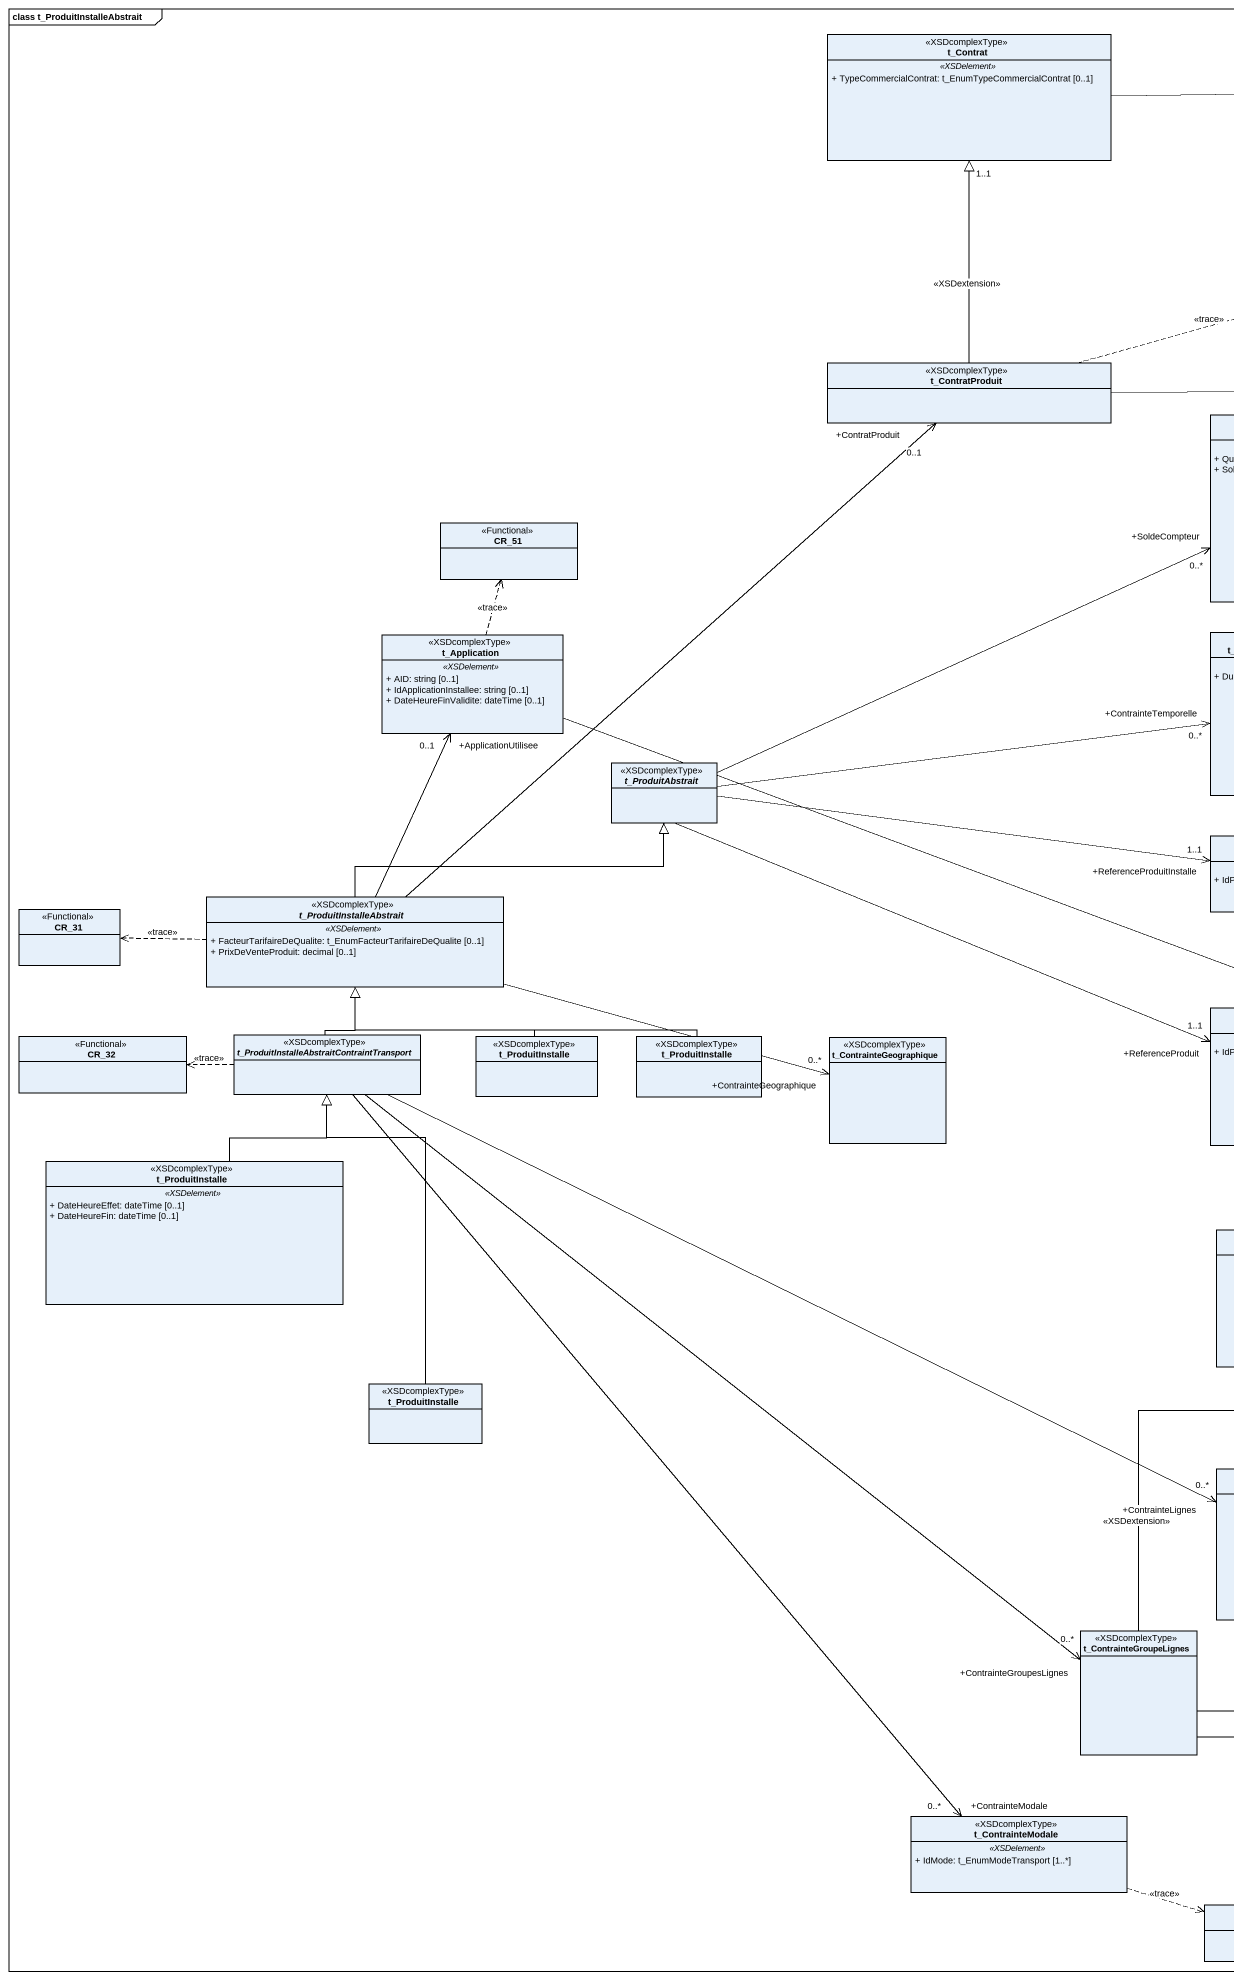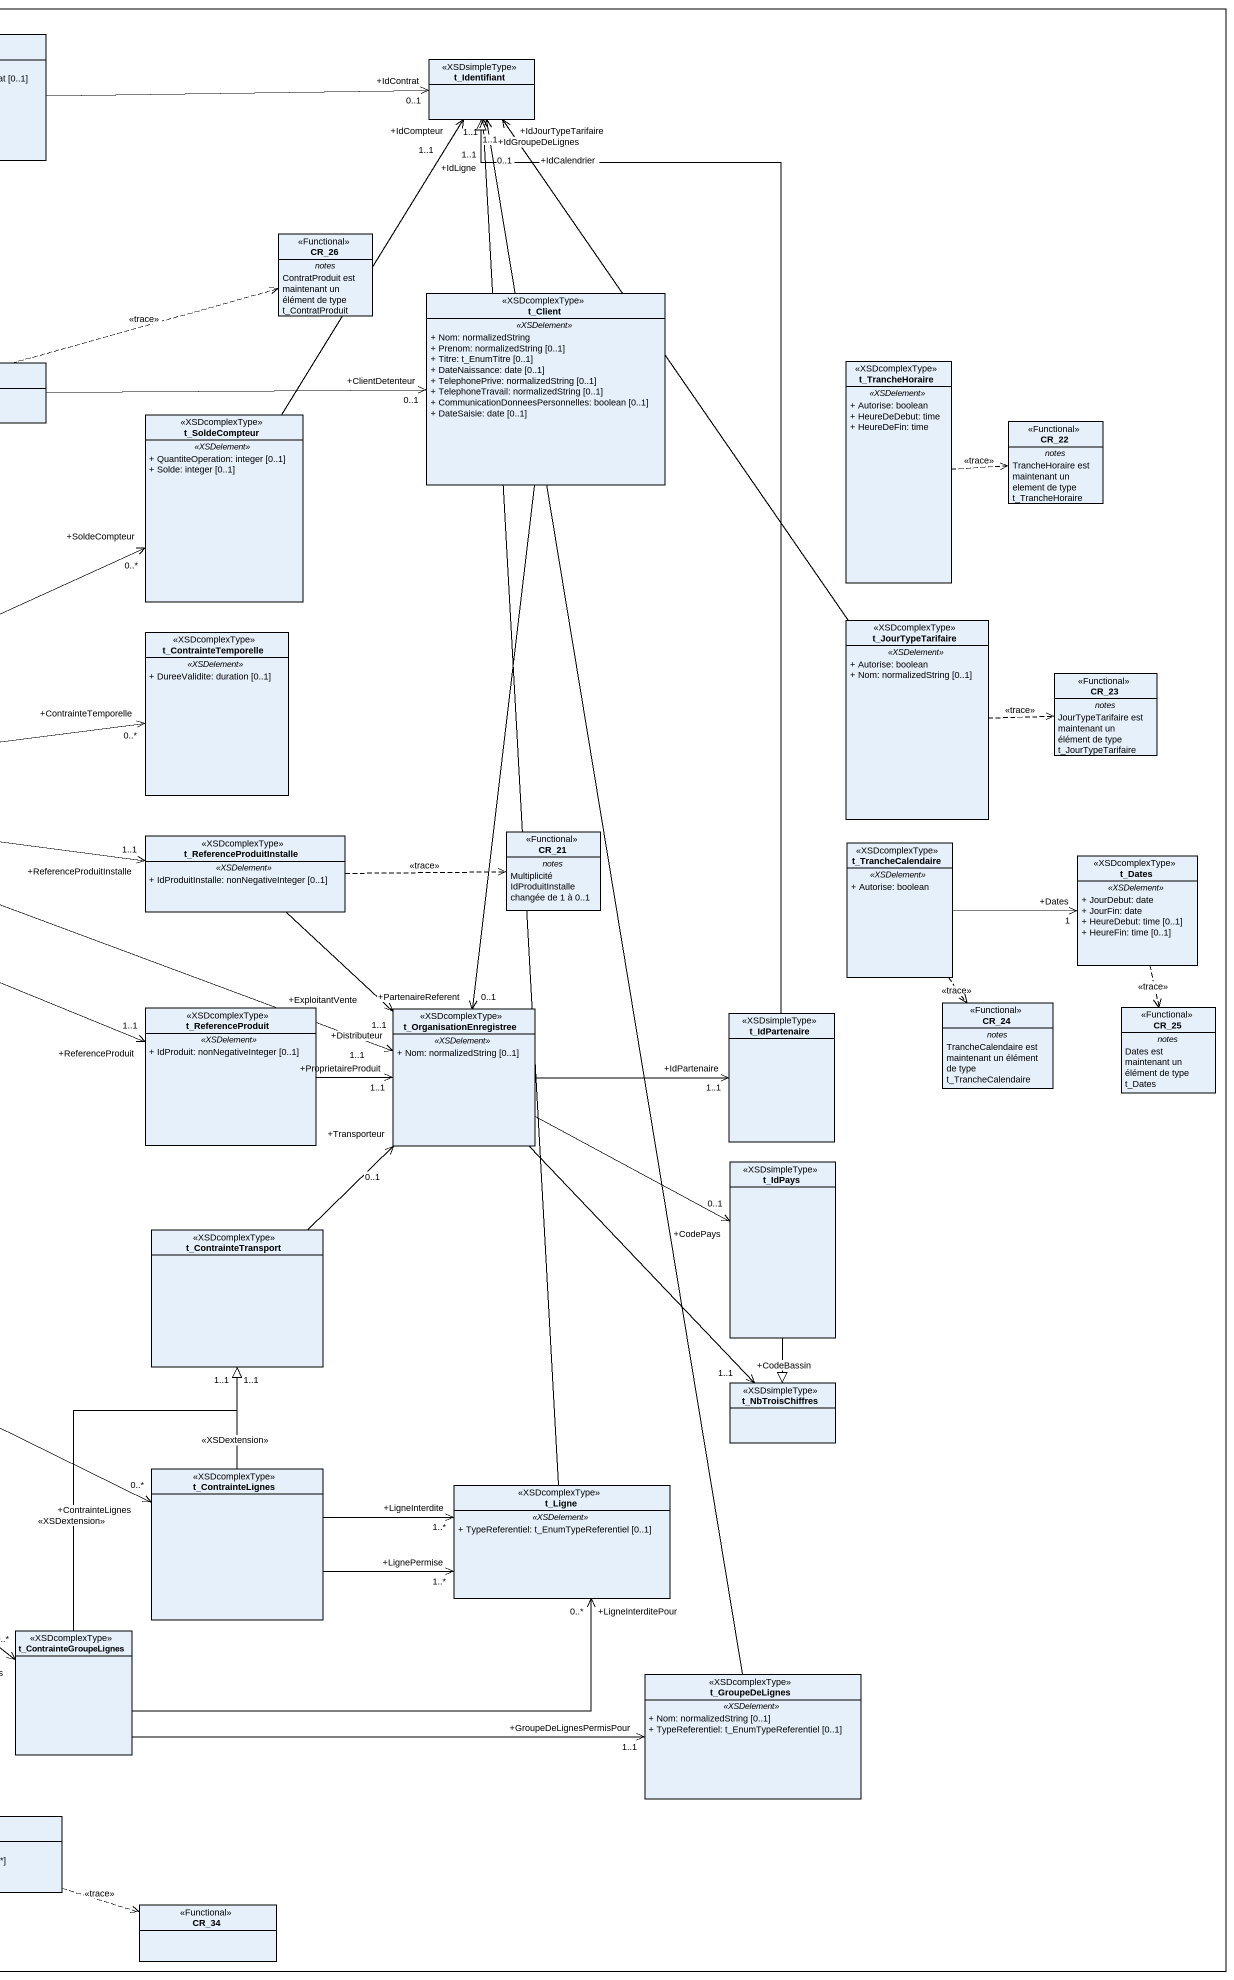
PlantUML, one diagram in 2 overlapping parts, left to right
@startuml
mainframe class t_ProduitInstalleAbstrait
hide circle
hide empty members
skinparam classAttributeIconSize 0
class t_Contrat <<XSDcomplexType>> {
  .. <<XSDelement>> ..
  + TypeCommercialContrat: t_EnumTypeCommercialContrat [0..1]
}
class t_Identifiant <<XSDsimpleType>>
class CR_26 <<Functional>> {
  -- notes --
  ContratProduit est maintenant un élément de type t_ContratProduit
}
class t_Client <<XSDcomplexType>> {
  .. <<XSDelement>> ..
  + Nom: normalizedString
  + Prenom: normalizedString [0..1]
  + Titre: t_EnumTitre [0..1]
  + DateNaissance: date [0..1]
  + TelephonePrive: normalizedString [0..1]
  + TelephoneTravail: normalizedString [0..1]
  + CommunicationDonneesPersonnelles: boolean [0..1]
  + DateSaisie: date [0..1]
}
class t_ContratProduit <<XSDcomplexType>>
class t_TrancheHoraire <<XSDcomplexType>> {
  .. <<XSDelement>> ..
  + Autorise: boolean
  + HeureDeDebut: time
  + HeureDeFin: time
}
class t_SoldeCompteur <<XSDcomplexType>> {
  .. <<XSDelement>> ..
  + QuantiteOperation: integer [0..1]
  + Solde: integer [0..1]
}
class CR_22 <<Functional>> {
  -- notes --
  TrancheHoraire est maintenant un element de type t_TrancheHoraire
}
class CR_51 <<Functional>>
class t_JourTypeTarifaire <<XSDcomplexType>> {
  .. <<XSDelement>> ..
  + Autorise: boolean
  + Nom: normalizedString [0..1]
}
class t_Application <<XSDcomplexType>> {
  .. <<XSDelement>> ..
  + AID: string [0..1]
  + IdApplicationInstallee: string [0..1]
  + DateHeureFinValidite: dateTime [0..1]
}
class t_ContrainteTemporelle <<XSDcomplexType>> {
  .. <<XSDelement>> ..
  + DureeValidite: duration [0..1]
}
class CR_23 <<Functional>> {
  -- notes --
  JourTypeTarifaire est maintenant un élément de type t_JourTypeTarifaire
}
abstract class t_ProduitAbstrait <<XSDcomplexType>>
class t_ReferenceProduitInstalle <<XSDcomplexType>> {
  .. <<XSDelement>> ..
  + IdProduitInstalle: nonNegativeInteger [0..1]
}
class CR_21 <<Functional>> {
  -- notes --
  Multiplicité IdProduitInstalle changée de 1 à 0..1
}
class t_TrancheCalendaire <<XSDcomplexType>> {
  .. <<XSDelement>> ..
  + Autorise: boolean
}
class t_Dates <<XSDcomplexType>> {
  .. <<XSDelement>> ..
  + JourDebut: date
  + JourFin: date
  + HeureDebut: time [0..1]
  + HeureFin: time [0..1]
}
abstract class t_ProduitInstalleAbstrait <<XSDcomplexType>> {
  .. <<XSDelement>> ..
  + FacteurTarifaireDeQualite: t_EnumFacteurTarifaireDeQualite [0..1]
  + PrixDeVenteProduit: decimal [0..1]
}
class CR_31 <<Functional>>
class t_ReferenceProduit <<XSDcomplexType>> {
  .. <<XSDelement>> ..
  + IdProduit: nonNegativeInteger [0..1]
}
class t_OrganisationEnregistree <<XSDcomplexType>> {
  .. <<XSDelement>> ..
  + Nom: normalizedString [0..1]
}
class t_IdPartenaire <<XSDsimpleType>>
class CR_24 <<Functional>> {
  -- notes --
  TrancheCalendaire est maintenant un élément de type t_TrancheCalendaire
}
class CR_25 <<Functional>> {
  -- notes --
  Dates est maintenant un élément de type t_Dates
}
class CR_32 <<Functional>>
abstract class "t_ProduitInstalleAbstraitContraintTransport" as t_ProduitInstalleAbstraitCon <<XSDcomplexType>>
class t_ProduitInstalle <<XSDcomplexType>>
class "t_ProduitInstalle" as t_ProduitInstalle_2 <<XSDcomplexType>>
class t_ContrainteGeographique <<XSDcomplexType>>
class "t_ProduitInstalle" as t_ProduitInstalle_3 <<XSDcomplexType>> {
  .. <<XSDelement>> ..
  + DateHeureEffet: dateTime [0..1]
  + DateHeureFin: dateTime [0..1]
}
class t_IdPays <<XSDsimpleType>>
class t_ContrainteTransport <<XSDcomplexType>>
class "t_ProduitInstalle" as t_ProduitInstalle_4 <<XSDcomplexType>>
class t_NbTroisChiffres <<XSDsimpleType>>
class t_ContrainteLignes <<XSDcomplexType>>
class t_Ligne <<XSDcomplexType>> {
  .. <<XSDelement>> ..
  + TypeReferentiel: t_EnumTypeReferentiel [0..1]
}
class t_ContrainteGroupeLignes <<XSDcomplexType>>
class t_GroupeDeLignes <<XSDcomplexType>> {
  .. <<XSDelement>> ..
  + Nom: normalizedString [0..1]
  + TypeReferentiel: t_EnumTypeReferentiel [0..1]
}
class t_ContrainteModale <<XSDcomplexType>> {
  .. <<XSDelement>> ..
  + IdMode: t_EnumModeTransport [1..*]
}
class CR_34 <<Functional>>
t_Contrat -right-> "+IdContrat\n0..1" t_Identifiant
t_Client --> "+PartenaireReferent\n0..1" t_OrganisationEnregistree
t_ContratProduit -up-|> "1..1" t_Contrat : <<XSDextension>>
t_ContratProduit .right.> CR_26 : <<trace>>
t_ContratProduit -right-> "+ClientDetenteur\n0..1" t_Client
t_TrancheHoraire .right.> CR_22 : <<trace>>
t_SoldeCompteur -up-> "+IdCompteur\n1..1" t_Identifiant
t_JourTypeTarifaire -up-> "+IdJourTypeTarifaire\n1..1" t_Identifiant
t_JourTypeTarifaire -up-> "+IdCalendrier\n0..1" t_Identifiant
t_JourTypeTarifaire .right.> CR_23 : <<trace>>
t_Application .up.> CR_51 : <<trace>>
t_Application -right-> "+Distributeur\n1..1" t_OrganisationEnregistree
t_ProduitAbstrait -right-> "+SoldeCompteur\n0..*" t_SoldeCompteur
t_ProduitAbstrait -right-> "+ContrainteTemporelle\n0..*" t_ContrainteTemporelle
t_ProduitAbstrait -right-> "+ReferenceProduitInstalle\n1..1" t_ReferenceProduitInstalle
t_ProduitAbstrait -right-> "+ReferenceProduit\n1..1" t_ReferenceProduit
t_ReferenceProduitInstalle .right.> CR_21 : <<trace>>
t_ReferenceProduitInstalle --> "+ExploitantVente\n1..1" t_OrganisationEnregistree
t_TrancheCalendaire -right-> "+Dates\n1" t_Dates
t_TrancheCalendaire ..> CR_24 : <<trace>>
t_Dates ..> CR_25 : <<trace>>
t_ProduitInstalleAbstrait -up-> "+ContratProduit\n0..1" t_ContratProduit
t_ProduitInstalleAbstrait -up-> "+ApplicationUtilisee\n0..1" t_Application
t_ProduitInstalleAbstrait -right-|> t_ProduitAbstrait
t_ProduitInstalleAbstrait .left.> CR_31 : <<trace>>
t_ProduitInstalleAbstrait -right-> "+ContrainteGeographique\n0..*" t_ContrainteGeographique
t_ReferenceProduit -right-> "+ProprietaireProduit\n1..1" t_OrganisationEnregistree
t_OrganisationEnregistree -right-> "+IdPartenaire\n1..1" t_IdPartenaire
t_OrganisationEnregistree -right-> "+CodePays\n0..1" t_IdPays
t_OrganisationEnregistree --> "+CodeBassin\n1..1" t_NbTroisChiffres
t_IdPartenaire -up-|> t_Identifiant
t_ProduitInstalleAbstraitCon -up-|> t_ProduitInstalleAbstrait
t_ProduitInstalleAbstraitCon .left.> CR_32 : <<trace>>
t_ProduitInstalleAbstraitCon -right-> "+ContrainteLignes\n0..*" t_ContrainteLignes
t_ProduitInstalleAbstraitCon --> "+ContrainteGroupesLignes\n0..*" t_ContrainteGroupeLignes
t_ProduitInstalleAbstraitCon --> "+ContrainteModale\n0..*" t_ContrainteModale
t_ProduitInstalle -up-|> t_ProduitInstalleAbstrait
t_ProduitInstalle_2 -left-|> t_ProduitInstalleAbstrait
t_ProduitInstalle_3 -up-|> t_ProduitInstalleAbstraitCon
t_IdPays --|> t_NbTroisChiffres
t_ContrainteTransport -up-> "+Transporteur\n0..1" t_OrganisationEnregistree
t_ProduitInstalle_4 -up-|> t_ProduitInstalleAbstraitCon
t_ContrainteLignes -up-|> "1..1" t_ContrainteTransport : <<XSDextension>>
t_ContrainteLignes -right-> "+LignePermise\n1..*" t_Ligne
t_ContrainteLignes -right-> "+LigneInterdite\n1..*" t_Ligne
t_Ligne -up-> "+IdLigne\n1..1" t_Identifiant
t_ContrainteGroupeLignes -up-|> "1..1" t_ContrainteTransport : <<XSDextension>>
t_ContrainteGroupeLignes -right-> "+LigneInterditePour\n0..*" t_Ligne
t_ContrainteGroupeLignes -right-> "+GroupeDeLignesPermisPour\n1..1" t_GroupeDeLignes
t_GroupeDeLignes -up-> "+IdGroupeDeLignes\n1..1" t_Identifiant
t_ContrainteModale .right.> CR_34 : <<trace>>
@enduml
